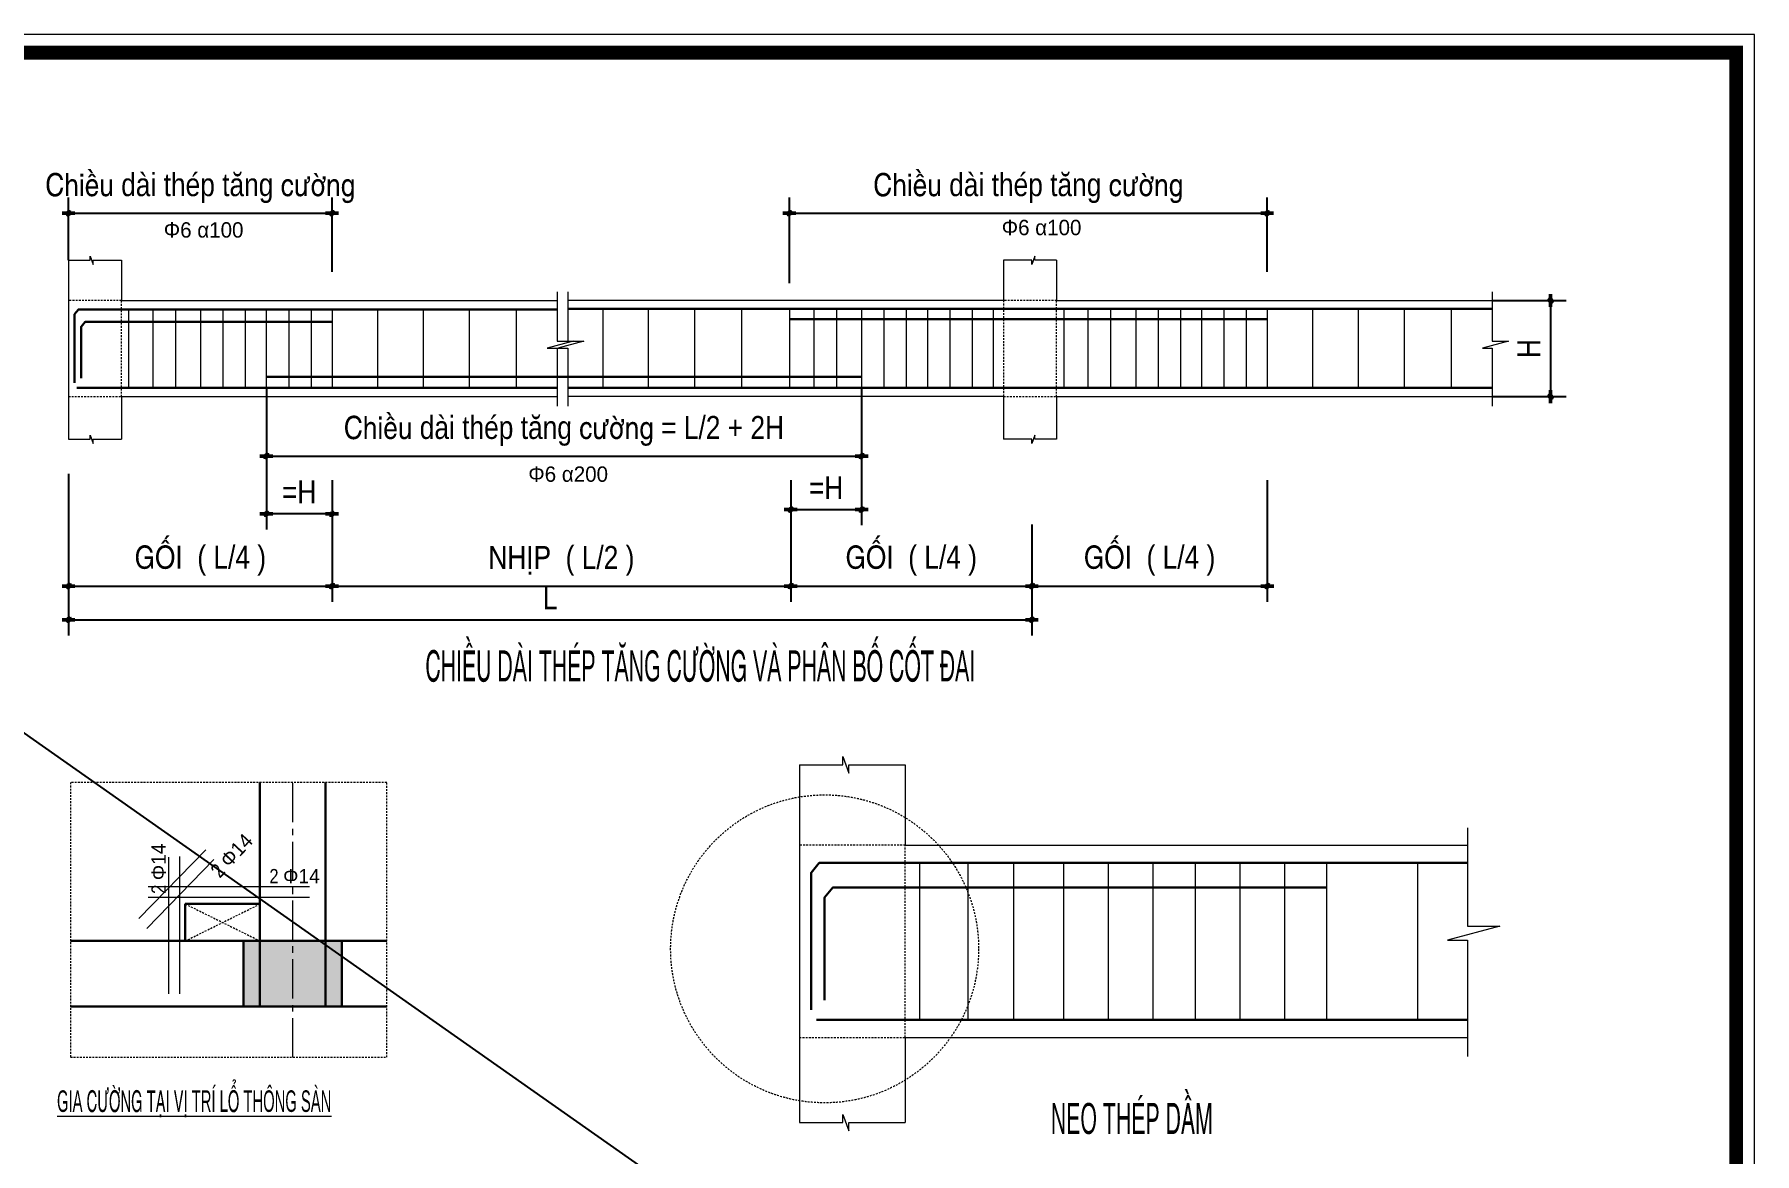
# Model space of a CAD drawing. Header units: millimetres. Extents: x 615730 to 2792744, y 139412 to 597571.
# Drawn here: x 1063471 to 1079942, y 294669 to 305386 of the extents above; entities that cross this region are included whole.
import ezdxf
from ezdxf.enums import TextEntityAlignment as Align

# ---------------------------------------------------------------- set-up
doc = ezdxf.new("R2010")
doc.units = ezdxf.units.MM
doc.header["$MEASUREMENT"] = 0
doc.header["$PDMODE"] = 34
doc.linetypes.add('CENTER2', pattern=[1.125, 0.75, -0.125, 0.125, -0.125])
doc.linetypes.add('KHUAT', pattern=[0.6, 0.35, -0.25])
doc.layers.get('0').update_dxf_attribs({"lineweight": 5})
for name, color, linetype, lineweight in [('0.05_Hatch', 36, 'Continuous', 9), ('0.10_Khuat', 251, 'KHUAT', 9), ('DIM', 7, 'Continuous', 50), ('None', 7, 'Continuous', 15), ('thay', 7, 'Continuous', 15), ('tim', 89, 'Continuous', 9), ('tuong cat', 7, 'Continuous', 30)]:
    doc.layers.add(name, color=color, linetype=linetype, lineweight=lineweight)
doc.layers.add('H', color=252, linetype='Continuous')
doc.layers.add('LAYER70', color=5, linetype='Continuous')
doc.styles.add('AVO', font='', dxfattribs={"height": 200})
doc.styles.add('STYLE1', font='')
doc.styles.get('AVO').set_extended_font_data('VNI-Helve-Condense')
doc.styles.get('STYLE1').set_extended_font_data('VNI-Helve-Condense')
doc.dimstyles.new('1-100', dxfattribs={"dimtxt": 220, "dimasz": 20, "dimexe": 150, "dimexo": 0, "dimgap": 100, "dimtad": 1, "dimdec": 0, "dimzin": 0, "dimdsep": 46, "dimtxsty": 'AVO', "dimblk": 'FC', "dimcen": 0, "dimdle": 150, "dimclrd": 252, "dimclre": 252, "dimclrt": 7, "dimadec": 0, "dimazin": 0, "dimtfac": 1, "dimtdec": 0, "dimtix": 1, "dimtmove": 2, "dimatfit": 3, "dimldrblk": 'OPEN90', "dimfxl": 1, "dimtolj": 1, "dimtzin": 0, "dimarcsym": 0})

# ---------------------------------------------------------------- blocks, each defined once
blk = doc.blocks.new('FOCUS')
for q in [(-150, 0), (50, 0)]:
    blk.add_line((-50, 0), q)
at = {"color": 0}
for p, q in [((-73, -17), (-34, 22)), ((-71, -22), (-29, 20)), ((-69, -6), (-45, 18)), ((-50, -15), (-65, 0)), ((-64, -22), (-28, 14)), ((-46, -11), (-61, 4)), ((-42, -8), (-58, 8)), ((-39, -4), (-54, 11)), ((-35, 0), (-50, 15)), ((-33, 4), (-46, 17)), ((-30, 8), (-42, 20)), ((-28, 14), (-36, 22)), ((-70, -23), (-73, -20)), ((-63, -22), (-72, -13)), ((-58, -20), (-70, -8)), ((-54, -18), (-68, -4)), ((-49, -14), (-37, -2))]:
    blk.add_line(p, q, dxfattribs=at)
for centre, radius, start, end in [((-2, -49), 80.2, 135, 143.7929), ((-2, -49), 80.2, 126.2071, 135), ((-22, -21), 45.5, 114.5226, 126.2071), ((-99, 48), 80.2, 315, 323.7929), ((-32, 0), 22.5, 92.9637, 114.5226), ((-71, 28), 45.5, 323.7929, 335.4774), ((-33, 17), 4.77, 45, 92.9637), ((-50, 18), 22.5, 335.4774, 357.0363), ((-33, 17), 4.77, 357.0363, 45), ((-50, -19), 22.5, 155.4774, 177.0363), ((-68, -18), 4.77, 177.0363, 225), ((-68, -18), 4.77, 225, 272.9637), ((-30, -29), 45.5, 143.7929, 155.4774), ((-69, 0), 22.5, 272.9637, 294.5226), ((-79, 20), 45.5, 294.5226, 306.2071), ((-99, 48), 80.2, 306.2071, 315)]:
    blk.add_arc(centre, radius, start, end)
blk = doc.blocks.new('FC')
at = {"layer": 'DIM', "xscale": 0.03073318753785802, "yscale": 0.03073318753785802, "zscale": 0.03073318753785802}
blk.add_blockref('FOCUS', (1.54, 0), dxfattribs=at)
blk = doc.blocks.new('*D967')
at = {"layer": 'DEFPOINTS', "color": 0, "transparency": 16777216}
for p in [(1066321, 301117), (1063798, 300710), (1066321, 300104)]:
    blk.add_point(p, dxfattribs=at)
at = {"layer": 'DIM', "color": 252, "lineweight": -2, "transparency": 16777216}
for p, q in [((1066321, 301117), (1066321, 299954)), ((1063798, 300710), (1063798, 299954)), ((1063818, 300104), (1066301, 300104))]:
    blk.add_line(p, q, dxfattribs=at)
at = {"layer": 'DIM', "color": 252, "lineweight": -2, "transparency": 16777216, "xscale": 20, "yscale": 20, "zscale": 20, "rotation": 180}
blk.add_blockref('FC', (1063798, 300104), dxfattribs=at)
at = {"layer": 'DIM', "color": 252, "lineweight": -2, "transparency": 16777216, "xscale": 20, "yscale": 20, "zscale": 20}
blk.add_blockref('FC', (1066321, 300104), dxfattribs=at)
at = {"layer": 'DIM', "color": 7, "transparency": 16777216, "insert": (1065060, 300348), "char_height": 220, "attachment_point": 5, "style": 'STYLE1'}
blk.add_mtext('\\A1;GOÁI  ( L/4 )', dxfattribs=at)
blk = doc.blocks.new('_Open90')
at = {"color": 0, "linetype": 'ByBlock', "lineweight": -2}
for p, q in [((0, 0), (-1, 0)), ((-0.5, 0.5), (0, 0)), ((0, 0), (-0.5, -0.5))]:
    blk.add_line(p, q, dxfattribs=at)
blk = doc.blocks.new('*D968')
at = {"layer": 'DEFPOINTS', "color": 0, "transparency": 16777216}
for p in [(1066321, 301117), (1070713, 301117), (1070713, 300104)]:
    blk.add_point(p, dxfattribs=at)
at = {"layer": 'DIM', "color": 252, "lineweight": -2, "transparency": 16777216}
for p, q in [((1066321, 301117), (1066321, 299954)), ((1070713, 301117), (1070713, 299954)), ((1066341, 300104), (1070693, 300104))]:
    blk.add_line(p, q, dxfattribs=at)
at = {"layer": 'DIM', "color": 252, "lineweight": -2, "transparency": 16777216, "xscale": 20, "yscale": 20, "zscale": 20, "rotation": 180}
blk.add_blockref('FC', (1066321, 300104), dxfattribs=at)
at = {"layer": 'DIM', "color": 252, "lineweight": -2, "transparency": 16777216, "xscale": 20, "yscale": 20, "zscale": 20}
blk.add_blockref('FC', (1070713, 300104), dxfattribs=at)
at = {"layer": 'DIM', "color": 7, "transparency": 16777216, "insert": (1068517, 300345), "char_height": 220, "attachment_point": 5, "style": 'STYLE1'}
blk.add_mtext('\\A1;NHÒP  ( L/2 )', dxfattribs=at)
blk = doc.blocks.new('*D969')
at = {"layer": 'DEFPOINTS', "color": 0, "transparency": 16777216}
for p in [(1070713, 301117), (1073022, 300670), (1073022, 300104)]:
    blk.add_point(p, dxfattribs=at)
at = {"layer": 'DIM', "color": 252, "lineweight": -2, "transparency": 16777216}
for p, q in [((1070713, 301117), (1070713, 299954)), ((1073022, 300670), (1073022, 299954)), ((1070733, 300104), (1073002, 300104))]:
    blk.add_line(p, q, dxfattribs=at)
at = {"layer": 'DIM', "color": 252, "lineweight": -2, "transparency": 16777216, "xscale": 20, "yscale": 20, "zscale": 20, "rotation": 180}
blk.add_blockref('FC', (1070713, 300104), dxfattribs=at)
at = {"layer": 'DIM', "color": 252, "lineweight": -2, "transparency": 16777216, "xscale": 20, "yscale": 20, "zscale": 20}
blk.add_blockref('FC', (1073022, 300104), dxfattribs=at)
at = {"layer": 'DIM', "color": 7, "transparency": 16777216, "insert": (1071867, 300348), "char_height": 220, "attachment_point": 5, "style": 'STYLE1'}
blk.add_mtext('\\A1;GOÁI  ( L/4 )', dxfattribs=at)
blk = doc.blocks.new('*D970')
at = {"layer": 'DEFPOINTS', "color": 0, "transparency": 16777216}
for p in [(1075276, 301117), (1073022, 300670), (1075276, 300104)]:
    blk.add_point(p, dxfattribs=at)
at = {"layer": 'DIM', "color": 252, "lineweight": -2, "transparency": 16777216}
for p, q in [((1075276, 301117), (1075276, 299954)), ((1073022, 300670), (1073022, 299954)), ((1073042, 300104), (1075256, 300104))]:
    blk.add_line(p, q, dxfattribs=at)
at = {"layer": 'DIM', "color": 252, "lineweight": -2, "transparency": 16777216, "xscale": 20, "yscale": 20, "zscale": 20, "rotation": 180}
blk.add_blockref('FC', (1073022, 300104), dxfattribs=at)
at = {"layer": 'DIM', "color": 252, "lineweight": -2, "transparency": 16777216, "xscale": 20, "yscale": 20, "zscale": 20}
blk.add_blockref('FC', (1075276, 300104), dxfattribs=at)
at = {"layer": 'DIM', "color": 7, "transparency": 16777216, "insert": (1074149, 300348), "char_height": 220, "attachment_point": 5, "style": 'STYLE1'}
blk.add_mtext('\\A1;GOÁI  ( L/4 )', dxfattribs=at)
blk = doc.blocks.new('*D971')
at = {"layer": 'DEFPOINTS', "color": 0, "transparency": 16777216}
for p in [(1063798, 301179), (1073022, 300693), (1073022, 299782)]:
    blk.add_point(p, dxfattribs=at)
at = {"layer": 'DIM', "color": 252, "lineweight": -2, "transparency": 16777216}
for p, q in [((1063798, 301179), (1063798, 299632)), ((1073022, 300693), (1073022, 299632)), ((1063818, 299782), (1073002, 299782))]:
    blk.add_line(p, q, dxfattribs=at)
at = {"layer": 'DIM', "color": 252, "lineweight": -2, "transparency": 16777216, "xscale": 20, "yscale": 20, "zscale": 20, "rotation": 180}
blk.add_blockref('FC', (1063798, 299782), dxfattribs=at)
at = {"layer": 'DIM', "color": 252, "lineweight": -2, "transparency": 16777216, "xscale": 20, "yscale": 20, "zscale": 20}
blk.add_blockref('FC', (1073022, 299782), dxfattribs=at)
at = {"layer": 'DIM', "color": 7, "transparency": 16777216, "insert": (1068410, 299992), "char_height": 220, "attachment_point": 5, "style": 'STYLE1'}
blk.add_mtext('\\A1;L', dxfattribs=at)
blk = doc.blocks.new('*D983')
at = {"layer": 'DEFPOINTS', "color": 0, "transparency": 16777216}
for p in [(1066321, 303674), (1063798, 303223), (1066321, 303112)]:
    blk.add_point(p, dxfattribs=at)
at = {"layer": 'DIM', "color": 252, "lineweight": -2, "transparency": 16777216}
for p, q in [((1063798, 303223), (1063798, 303824)), ((1066321, 303112), (1066321, 303824)), ((1063778, 303674), (1063758, 303674)), ((1063798, 303674), (1066321, 303674)), ((1066341, 303674), (1066361, 303674))]:
    blk.add_line(p, q, dxfattribs=at)
at = {"layer": 'DIM', "color": 252, "lineweight": -2, "transparency": 16777216, "xscale": 20, "yscale": 20, "zscale": 20}
blk.add_blockref('FC', (1063798, 303674), dxfattribs=at)
at = {"layer": 'DIM', "color": 252, "lineweight": -2, "transparency": 16777216, "xscale": 20, "yscale": 20, "zscale": 20, "rotation": 180}
blk.add_blockref('FC', (1066321, 303674), dxfattribs=at)
at = {"layer": 'DIM', "color": 7, "transparency": 16777216, "insert": (1065060, 303914), "char_height": 220, "attachment_point": 5, "style": 'STYLE1'}
blk.add_mtext('\\A1;Chieàu daøi theùp taêng cöôøng', dxfattribs=at)
blk = doc.blocks.new('*D972')
at = {"layer": 'DEFPOINTS', "color": 0, "transparency": 16777216}
for p in [(1075275, 303674), (1075275, 303112), (1070700, 303005)]:
    blk.add_point(p, dxfattribs=at)
at = {"layer": 'DIM', "color": 252, "lineweight": -2, "transparency": 16777216}
for p, q in [((1070700, 303005), (1070700, 303824)), ((1075275, 303112), (1075275, 303824)), ((1070720, 303674), (1075255, 303674))]:
    blk.add_line(p, q, dxfattribs=at)
at = {"layer": 'DIM', "color": 252, "lineweight": -2, "transparency": 16777216, "xscale": 20, "yscale": 20, "zscale": 20, "rotation": 180}
blk.add_blockref('FC', (1070700, 303674), dxfattribs=at)
at = {"layer": 'DIM', "color": 252, "lineweight": -2, "transparency": 16777216, "xscale": 20, "yscale": 20, "zscale": 20}
blk.add_blockref('FC', (1075275, 303674), dxfattribs=at)
at = {"layer": 'DIM', "color": 7, "transparency": 16777216, "insert": (1072988, 303914), "char_height": 220, "attachment_point": 5, "style": 'STYLE1'}
blk.add_mtext('\\A1;Chieàu daøi theùp taêng cöôøng', dxfattribs=at)
blk = doc.blocks.new('*D984')
at = {"layer": 'DEFPOINTS', "color": 0, "transparency": 16777216}
for p in [(1065692, 302002), (1071392, 302002), (1071392, 301349)]:
    blk.add_point(p, dxfattribs=at)
at = {"layer": 'DIM', "color": 252, "lineweight": -2, "transparency": 16777216}
for p, q in [((1065692, 302002), (1065692, 301199)), ((1071392, 302002), (1071392, 301199)), ((1065712, 301349), (1071372, 301349))]:
    blk.add_line(p, q, dxfattribs=at)
at = {"layer": 'DIM', "color": 252, "lineweight": -2, "transparency": 16777216, "xscale": 20, "yscale": 20, "zscale": 20, "rotation": 180}
blk.add_blockref('FC', (1065692, 301349), dxfattribs=at)
at = {"layer": 'DIM', "color": 252, "lineweight": -2, "transparency": 16777216, "xscale": 20, "yscale": 20, "zscale": 20}
blk.add_blockref('FC', (1071392, 301349), dxfattribs=at)
at = {"layer": 'DIM', "color": 7, "transparency": 16777216, "insert": (1068542, 301589), "char_height": 220, "attachment_point": 5, "style": 'STYLE1'}
blk.add_mtext('\\A1;Chieàu daøi theùp taêng cöôøng = L/2 + 2H', dxfattribs=at)
blk = doc.blocks.new('*D985')
at = {"layer": 'DEFPOINTS', "color": 0, "transparency": 16777216}
for p in [(1077431, 302839), (1077431, 301918), (1077989, 301918)]:
    blk.add_point(p, dxfattribs=at)
at = {"layer": 'DIM', "color": 252, "lineweight": -2, "transparency": 16777216}
for p, q in [((1077431, 302839), (1078139, 302839)), ((1077989, 302819), (1077989, 301938)), ((1077431, 301918), (1078139, 301918))]:
    blk.add_line(p, q, dxfattribs=at)
at = {"layer": 'DIM', "color": 252, "lineweight": -2, "transparency": 16777216, "xscale": 20, "yscale": 20, "zscale": 20}
for p, rotation in [((1077989, 302839), 90), ((1077989, 301918), 270)]:
    blk.add_blockref('FC', p, dxfattribs=dict(at, rotation=rotation))
at = {"layer": 'DIM', "color": 7, "transparency": 16777216, "insert": (1077779, 302378), "char_height": 220, "attachment_point": 5, "rotation": 90, "style": 'STYLE1'}
blk.add_mtext('\\A1;H', dxfattribs=at)
blk = doc.blocks.new('*D973')
at = {"layer": 'DEFPOINTS', "color": 0, "transparency": 16777216}
for p in [(1065692, 301254), (1066321, 301117), (1065692, 300795)]:
    blk.add_point(p, dxfattribs=at)
at = {"layer": 'DIM', "color": 252, "lineweight": -2, "transparency": 16777216}
for p, q in [((1065692, 301254), (1065692, 300645)), ((1066321, 301117), (1066321, 300645)), ((1066301, 300795), (1065712, 300795))]:
    blk.add_line(p, q, dxfattribs=at)
at = {"layer": 'DIM', "color": 252, "lineweight": -2, "transparency": 16777216, "xscale": 20, "yscale": 20, "zscale": 20, "rotation": 180}
blk.add_blockref('FC', (1065692, 300795), dxfattribs=at)
at = {"layer": 'DIM', "color": 252, "lineweight": -2, "transparency": 16777216, "xscale": 20, "yscale": 20, "zscale": 20}
blk.add_blockref('FC', (1066321, 300795), dxfattribs=at)
at = {"layer": 'DIM', "color": 7, "transparency": 16777216, "insert": (1066006, 301005), "char_height": 220, "attachment_point": 5, "style": 'STYLE1'}
blk.add_mtext('\\A1;=H', dxfattribs=at)
blk = doc.blocks.new('*D974')
at = {"layer": 'DEFPOINTS', "color": 0, "transparency": 16777216}
for p in [(1071392, 301254), (1070713, 301117), (1071392, 300836)]:
    blk.add_point(p, dxfattribs=at)
at = {"layer": 'DIM', "color": 252, "lineweight": -2, "transparency": 16777216}
for p, q in [((1071392, 301254), (1071392, 300686)), ((1070713, 301117), (1070713, 300686)), ((1070733, 300836), (1071372, 300836))]:
    blk.add_line(p, q, dxfattribs=at)
at = {"layer": 'DIM', "color": 252, "lineweight": -2, "transparency": 16777216, "xscale": 20, "yscale": 20, "zscale": 20, "rotation": 180}
blk.add_blockref('FC', (1070713, 300836), dxfattribs=at)
at = {"layer": 'DIM', "color": 252, "lineweight": -2, "transparency": 16777216, "xscale": 20, "yscale": 20, "zscale": 20}
blk.add_blockref('FC', (1071392, 300836), dxfattribs=at)
at = {"layer": 'DIM', "color": 7, "transparency": 16777216, "insert": (1071052, 301046), "char_height": 220, "attachment_point": 5, "style": 'STYLE1'}
blk.add_mtext('\\A1;=H', dxfattribs=at)

msp = doc.modelspace()

# ---------------------------------------------------------------- hatches: boundary and pattern name
at = {"layer": '0.05_Hatch'}
msp.add_hatch(color=0, dxfattribs=at).paths.add_polyline_path([(1065474.2, 296706), (1065474.2, 296078.1), (1066416, 296078.1), (1066416, 296706)])

# ---------------------------------------------------------------- linework, layer by layer
for p, q in [((1063798.1, 303223, 11.5), (1063798.1, 301509.9, 11.5)), ((1064304.7, 303223, 11.5), (1064304.7, 302838.6, 11.5)), ((1072751.7, 303223, 11.5), (1072751.7, 302838.6, 11.5)), ((1073258.4, 303223, 11.5), (1073258.4, 302838.6, 11.5)), ((1064304.7, 302838.6, 11.5), (1068477.1, 302838.6, 11.5)), ((1064372.9, 302753.2, 11.5), (1064372.9, 302001.8, 11.5)), ((1064604.2, 302753.2, 11.5), (1064604.2, 302001.8, 11.5)), ((1064822.6, 302753.2, 11.5), (1064822.6, 302001.8, 11.5)), ((1065062.4, 302753.2, 11.5), (1065062.4, 302001.8, 11.5)), ((1065276.5, 302753.2, 11.5), (1065276.5, 302001.8, 11.5)), ((1065490.6, 302753.2, 11.5), (1065490.6, 302001.8, 11.5)), ((1065691.9, 302753.2, 11.5), (1065691.9, 302001.8, 11.5)), ((1065906, 302753.2, 11.5), (1065906, 302001.8, 11.5)), ((1066120.1, 302753.2, 11.5), (1066120.1, 302001.8, 11.5)), ((1066321.3, 302753.2, 11.5), (1066321.3, 302001.8, 11.5)), ((1066756.6, 302753.2, 11.5), (1066756.6, 302001.8, 11.5)), ((1067193.4, 302753.2, 11.5), (1067193.4, 302001.8, 11.5)), ((1067634.5, 302753.2, 11.5), (1067634.5, 302001.8, 11.5)), ((1068084.1, 302753.2, 11.5), (1068084.1, 302001.8, 11.5)), ((1072751.7, 302838.6, 11.5), (1068579.4, 302838.6, 11.5)), ((1068912.7, 302753.2, 11.5), (1068912.7, 302001.8, 11.5)), ((1069349.5, 302753.2, 11.5), (1069349.5, 302001.8, 11.5)), ((1069790.5, 302753.2, 11.5), (1069790.5, 302001.8, 11.5)), ((1070240.2, 302753.2, 11.5), (1070240.2, 302001.8, 11.5)), ((1070702.3, 302753.2, 11.5), (1070702.3, 302001.8, 11.5)), ((1070933.5, 302753.2, 11.5), (1070933.5, 302001.8, 11.5)), ((1071151.9, 302753.2, 11.5), (1071151.9, 302001.8, 11.5)), ((1071391.7, 302753.2, 11.5), (1071391.7, 302001.8, 11.5)), ((1071605.8, 302753.2, 11.5), (1071605.8, 302001.8, 11.5)), ((1071819.9, 302753.2, 11.5), (1071819.9, 302001.8, 11.5)), ((1072021.2, 302753.2, 11.5), (1072021.2, 302001.8, 11.5)), ((1072235.3, 302753.2, 11.5), (1072235.3, 302001.8, 11.5)), ((1072449.4, 302753.2, 11.5), (1072449.4, 302001.8, 11.5)), ((1072650.7, 302753.2, 11.5), (1072650.7, 302001.8, 11.5)), ((1073258.4, 302838.6, 11.5), (1077430.7, 302838.6, 11.5)), ((1073326.6, 302753.2, 11.5), (1073326.6, 302001.8, 11.5)), ((1073557.9, 302753.2, 11.5), (1073557.9, 302001.8, 11.5)), ((1073776.2, 302753.2, 11.5), (1073776.2, 302001.8, 11.5)), ((1074016, 302753.2, 11.5), (1074016, 302001.8, 11.5)), ((1074230.2, 302753.2, 11.5), (1074230.2, 302001.8, 11.5)), ((1074444.3, 302753.2, 11.5), (1074444.3, 302001.8, 11.5)), ((1074645.5, 302753.2, 11.5), (1074645.5, 302001.8, 11.5)), ((1074859.6, 302753.2, 11.5), (1074859.6, 302001.8, 11.5)), ((1075073.7, 302753.2, 11.5), (1075073.7, 302001.8, 11.5)), ((1075275, 302753.2, 11.5), (1075275, 302001.8, 11.5)), ((1075710.3, 302753.2, 11.5), (1075710.3, 302001.8, 11.5)), ((1076147.1, 302753.2, 11.5), (1076147.1, 302001.8, 11.5)), ((1076588.1, 302753.2, 11.5), (1076588.1, 302001.8, 11.5)), ((1077037.8, 302753.2, 11.5), (1077037.8, 302001.8, 11.5)), ((1064304.7, 301917.6, 11.5), (1068477.1, 301917.6, 11.5)), ((1064304.7, 301917.6, 11.5), (1064304.7, 301509.9, 11.5)), ((1072751.7, 301917.6, 11.5), (1068579.4, 301917.6, 11.5)), ((1072751.7, 301917.6, 11.5), (1072751.7, 301509.9, 11.5)), ((1073258.4, 301917.6, 11.5), (1073258.4, 301509.9, 11.5)), ((1073258.4, 301917.6, 11.5), (1077430.7, 301917.6, 11.5)), ((1070796.6, 298392.6, 11.5), (1070796.6, 294966.3, 11.5)), ((1071809.9, 298392.6, 11.5), (1071809.9, 297623.8, 11.5)), ((1071809.9, 297623.8, 11.5), (1077193.9, 297623.8, 11.5)), ((1071946.4, 297453, 11.5), (1071946.4, 295950.1, 11.5)), ((1072408.9, 297453, 11.5), (1072408.9, 295950.1, 11.5)), ((1072845.6, 297453, 11.5), (1072845.6, 295950.1, 11.5)), ((1073325.2, 297453, 11.5), (1073325.2, 295950.1, 11.5)), ((1073753.5, 297453, 11.5), (1073753.5, 295950.1, 11.5)), ((1074181.7, 297453, 11.5), (1074181.7, 295950.1, 11.5)), ((1074584.2, 297453, 11.5), (1074584.2, 295950.1, 11.5)), ((1075012.4, 297453, 11.5), (1075012.4, 295950.1, 11.5)), ((1075440.6, 297453, 11.5), (1075440.6, 295950.1, 11.5)), ((1075843.2, 297453, 11.5), (1075843.2, 295950.1, 11.5)), ((1076713.7, 297453, 11.5), (1076713.7, 295950.1, 11.5)), ((1071809.9, 295781.7, 11.5), (1077193.9, 295781.7, 11.5)), ((1071809.9, 295781.7, 11.5), (1071809.9, 294966.3, 11.5))]:
    msp.add_line(p, q, dxfattribs=at)
at = {"layer": '0.05_Hatch', "elevation": 11.5}
for points in [[(1063798.1, 303223), (1064005, 303223), (1064005, 303262.4), (1064034.7, 303183.2), (1064034.7, 303223), (1064304.7, 303223)], [(1073258.4, 303223), (1073051.5, 303223), (1073051.5, 303262.4), (1073021.7, 303183.2), (1073021.7, 303223), (1072751.7, 303223)], [(1068477.1, 302921), (1068477.1, 302449.5), (1068630.7, 302449.5), (1068381.6, 302382.5), (1068477.1, 302382.5), (1068477.1, 301826.9)], [(1068579.4, 302921), (1068579.4, 302449.5), (1068733, 302449.5), (1068484, 302382.5), (1068579.4, 302382.5), (1068579.4, 301826.9)], [(1077430.7, 302921), (1077430.7, 302449.5), (1077584.4, 302449.5), (1077335.3, 302382.5), (1077430.7, 302382.5), (1077430.7, 301826.9)], [(1063798.1, 301509.9), (1064005, 301509.9), (1064005, 301549.3), (1064034.7, 301470), (1064034.7, 301509.9), (1064304.7, 301509.9)], [(1073258.4, 301509.9), (1073051.5, 301509.9), (1073051.5, 301549.3), (1073021.7, 301470), (1073021.7, 301509.9), (1072751.7, 301509.9)], [(1070796.6, 298392.6), (1071210.4, 298392.6), (1071210.4, 298471.5), (1071269.9, 298312.9), (1071269.9, 298392.6), (1071809.9, 298392.6)], [(1077193.9, 297788.5), (1077193.9, 296845.7), (1077501.2, 296845.7), (1077003.1, 296711.5), (1077193.9, 296711.5), (1077193.9, 295600.3)], [(1070796.6, 294966.3), (1071210.4, 294966.3), (1071210.4, 295045.1), (1071269.9, 294886.6), (1071269.9, 294966.3), (1071809.9, 294966.3)]]:
    msp.add_lwpolyline(points, dxfattribs=at)
at = {"layer": '0.10_Khuat', "ltscale": 50}
for p, q in [((1064916.3, 297059.4, 11.5), (1065631.2, 296706, 11.5)), ((1064916.3, 296706, 11.5), (1065631.2, 297059.4, 11.5))]:
    msp.add_line(p, q, dxfattribs=at)
at = {"layer": '0.10_Khuat', "ltscale": 50, "elevation": 11.5}
for points in [[(1064304.7, 302838.6), (1063798.1, 302838.6), (1063798.1, 301917.6), (1064304.7, 301917.6)], [(1073258.4, 302838.6), (1072751.7, 302838.6), (1072751.7, 301917.6), (1073258.4, 301917.6)], [(1063816.9, 295592.2), (1066844.8, 295592.2), (1066844.8, 298223), (1063816.9, 298223)], [(1071809.9, 297623.8), (1070796.6, 297623.8), (1070796.6, 295781.7), (1071809.9, 295781.7)]]:
    msp.add_lwpolyline(points, close=True, dxfattribs=at)
at = {"layer": '0.10_Khuat', "ltscale": 50}
msp.add_circle((1071037.7, 296630, 11.5), 1474.4, dxfattribs=at)
at = {"layer": 'H', "const_width": 131.4}
msp.add_lwpolyline([(1054103.4, 287167.9), (1079767, 287167.9), (1079767, 305211.3), (1054103.4, 305211.3)], close=True, dxfattribs=at)
at = {"layer": 'LAYER70', "ltscale": 10}
msp.add_lwpolyline([(1054103.4, 305211.3), (1079767, 287167.9)], dxfattribs=at)
at = {"layer": 'None'}
for p, q in [((1064470.8, 296919.2, 11.5), (1065113.6, 297579.4, 11.5)), ((1064546.2, 296826.2, 11.5), (1065189, 297486.4, 11.5)), ((1064756.8, 296199.7, 11.5), (1064756.8, 297509.4, 11.5)), ((1064863.3, 296199.7, 11.5), (1064863.3, 297512.9, 11.5)), ((1066105.3, 297224.8, 11.5), (1064559.1, 297224.8, 11.5)), ((1066105.3, 297121.7, 11.5), (1064559.1, 297121.7, 11.5))]:
    msp.add_line(p, q, dxfattribs=at)
at = {"layer": 'thay', "linetype": 'Continuous'}
msp.add_lwpolyline([(1053928.3, 286992.8), (1079942.2, 286992.8), (1079942.2, 305386.4), (1053928.3, 305386.4)], close=True, dxfattribs=at)
at = {"layer": 'tim', "linetype": 'CENTER2', "ltscale": 500}
for p, q in [((1065945.1, 295592.2, 11.5), (1065945.1, 298223, 11.5)), ((1063816.9, 296078.1, 11.5), (1066844.8, 296078.1, 11.5))]:
    msp.add_line(p, q, dxfattribs=at)
at = {"layer": 'tuong cat'}
for p, q in [((1077430.7, 302759.5, 11.5), (1068579.4, 302759.5, 11.5)), ((1070702.3, 302658.2, 11.5), (1075275, 302658.2, 11.5)), ((1065691.9, 302107, 11.5), (1071391.7, 302107, 11.5)), ((1063879, 302001.8, 11.5), (1068477.1, 302001.8, 11.5)), ((1077430.7, 302001.8, 11.5), (1068579.4, 302001.8, 11.5)), ((1065631.2, 296078.1, 11.5), (1065631.2, 298223, 11.5)), ((1066259.1, 296078.1, 11.5), (1066259.1, 298223, 11.5)), ((1064916.3, 296706, 11.5), (1064916.3, 297059.4, 11.5)), ((1064916.3, 297059.4, 11.5), (1065631.2, 297059.4, 11.5)), ((1066844.8, 296706, 11.5), (1063816.9, 296706, 11.5)), ((1066844.8, 296078.1, 11.5), (1063816.9, 296078.1, 11.5)), ((1070958.5, 295950.1, 11.5), (1077193.9, 295950.1, 11.5))]:
    msp.add_line(p, q, dxfattribs=at)
at = {"layer": 'tuong cat', "elevation": 11.5}
for points in [[(1063853.6, 302049.9), (1063853.6, 302706.2), (1063892.7, 302753.2), (1068477.1, 302753.2)], [(1063918.6, 302095.7), (1063918.6, 302587.7), (1063957.7, 302634.7), (1066321.3, 302634.7)], [(1070907.7, 296046.4), (1070907.7, 297359.1), (1070985.9, 297453), (1077193.9, 297453)], [(1071037.7, 296137.9), (1071037.7, 297122.1), (1071115.9, 297216), (1075843.2, 297216)]]:
    msp.add_lwpolyline(points, dxfattribs=at)
msp.add_lwpolyline([(1065474.2, 296706), (1066416, 296706), (1066416, 296078.1), (1065474.2, 296078.1)], close=True, dxfattribs=at)

# ---------------------------------------------------------------- texts
at = {"layer": '0.05_Hatch', "style": 'STYLE1'}
for s, insert, char_height, width, attachment_point in [(' {\\fSymbol|b0|i0|c2|p18;F6 a100}', (1064663, 303587.7, 11.5), 147.164, 4990.451, 1), (' {\\fSymbol|b0|i0|c2|p18;F6 a100}', (1072686.3, 303611, 11.5), 147.164, 4990.451, 1), (' {\\fSymbol|b0|i0|c2|p18;F6 a200}', (1068153.5, 301249.4, 11.5), 147.164, 4990.451, 1), ('2 {\\fSymbol|b0|i0|c2|p18;F14}', (1065721.5, 297256, 11.5), 137.353, 4657.754, 7)]:
    msp.add_mtext(s, dxfattribs=dict(at, insert=insert, char_height=char_height, width=width, attachment_point=attachment_point))
at = {"layer": '0.05_Hatch', "char_height": 137.353, "width": 4657.754, "style": 'STYLE1'}
for insert, attachment_point, rotation in [((1064591.9, 297638.3, 11.5), 3, 90), ((1065247.9, 297300.5, 11.5), 7, 47.15226)]:
    msp.add_mtext('2 {\\fSymbol|b0|i0|c2|p18;F14}', dxfattribs=dict(at, insert=insert, attachment_point=attachment_point, rotation=rotation))
at = {"layer": 'None', "ltscale": 2, "style": 'STYLE1', "width": 0.6}
for s, p in [('CHIEÀU DAØI THEÙP TAÊNG CÖÔØNG VAØ PHAÂN BOÁ COÁT ÑAI', (1069847.5, 299339.3, 11.5)), ('NEO THEÙP DAÀM', (1073978.7, 295005.8, 11.5))]:
    msp.add_text(s, height=296.683, dxfattribs=at).set_placement(p, align=Align.MIDDLE_CENTER)
msp.add_text('%%UGIA CÖÔØNG TAÏI VÒ TRÍ LOÅ THOÂNG SAØN', height=206.03, dxfattribs=at).set_placement((1063687.8, 295068.6, 11.5))

# ---------------------------------------------------------------- dimensions: what is measured, and where the dimension line sits
at = {"layer": 'DIM'}
for base, p1, p2, text, picture, middle in [((1066321.3, 303674.4, 11.5), (1063798.1, 303223, 11.5), (1066321.3, 303111.7, 11.5), 'Chieàu daøi theùp taêng cöôøng', '*D983', (1065059.7, 303914.5, 11.5)), ((1075275, 303674.4, 11.5), (1070700.4, 303005.5, 11.5), (1075275, 303111.7, 11.5), 'Chieàu daøi theùp taêng cöôøng', '*D972', (1072987.7, 303914.5, 11.5)), ((1071391.7, 301348.5, 11.5), (1065691.9, 302001.8, 11.5), (1071391.7, 302001.8, 11.5), 'Chieàu daøi theùp taêng cöôøng = L/2 + 2H', '*D984', (1068541.8, 301588.6, 11.5)), ((1065691.9, 300795.3, 11.5), (1066321.1, 301117.3, 11.5), (1065691.9, 301254.3, 11.5), '=H', '*D973', (1066006.5, 301005.3, 11.5)), ((1071391.7, 300836.2, 11.5), (1070713.2, 301117.3, 11.5), (1071391.7, 301254.3, 11.5), '=H', '*D974', (1071052.5, 301046.2, 11.5)), ((1073021.7, 299781.6, 11.5), (1063798.1, 301179, 11.5), (1073021.7, 300693.4, 11.5), 'L', '*D971', (1068409.9, 299991.6, 11.5)), ((1066321.1, 300103.7, 11.5), (1063798.1, 300709.6, 11.5), (1066321.1, 301117.3, 11.5), 'GOÁI  ( L/4 )', '*D967', (1065059.6, 300347.7, 11.5)), ((1070713.2, 300103.7, 11.5), (1066321.1, 301117.3, 11.5), (1070713.2, 301117.3, 11.5), 'NHÒP  ( L/2 )', '*D968', (1068517.2, 300345.4, 11.5)), ((1073021.7, 300103.7, 11.5), (1070713.2, 301117.3, 11.5), (1073021.7, 300669.7, 11.5), 'GOÁI  ( L/4 )', '*D969', (1071867.5, 300347.7, 11.5)), ((1075276.3, 300103.7, 11.5), (1073021.7, 300669.7, 11.5), (1075276.3, 301117.3, 11.5), 'GOÁI  ( L/4 )', '*D970', (1074149, 300347.7, 11.5))]:
    dim = msp.add_linear_dim(base=base, p1=p1, p2=p2, text=text, dimstyle='1-100', override={"dimtxsty": 'STYLE1', "dimfxl": 20}, dxfattribs=at)
    dim.commit()
    dim.dimension.update_dxf_attribs({"geometry": picture, "text_midpoint": middle})
dim = msp.add_linear_dim(base=(1077989.5, 301917.6, 11.5), p1=(1077430.7, 302838.6, 11.5), p2=(1077430.7, 301917.6, 11.5), angle=90, text='H', dimstyle='1-100', override={"dimtxsty": 'STYLE1', "dimfxl": 20}, dxfattribs=at)
dim.commit()
dim.dimension.update_dxf_attribs({"geometry": '*D985', "text_midpoint": (1077779.5, 302378.1, 11.5)})

doc.saveas('drawing.dxf')
